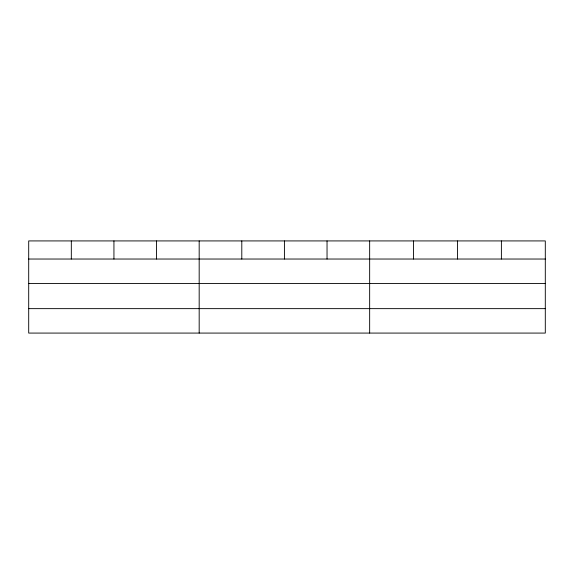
<?xml version="1.0" encoding="UTF-8"?>
<svg xmlns="http://www.w3.org/2000/svg" width="574" height="574" viewBox="0 0 574 574"><rect width="100%" height="100%" fill="white"/><g stroke="black" fill="none" stroke-linecap="round" stroke-linejoin="round"><path stroke-width="0.86" d="M545.3 283.47L545.3 240.922L28.7 240.922L28.7 333.078L545.3 333.078L545.3 283.47L28.7 283.47M28.7 259.032L545.3 259.032M28.7 308.64L545.3 308.64M501.389 240.922L501.389 259.032M457.478 240.922L457.478 259.032M413.567 240.922L413.567 259.032M369.656 240.922L369.656 333.078M327.037 240.922L327.037 259.032M284.417 240.922L284.417 259.032M241.798 240.922L241.798 259.032M199.178 240.922L199.178 333.078M156.559 240.922L156.559 259.032M113.939 240.922L113.939 259.032M71.32 240.922L71.32 259.032"/></g></svg>
